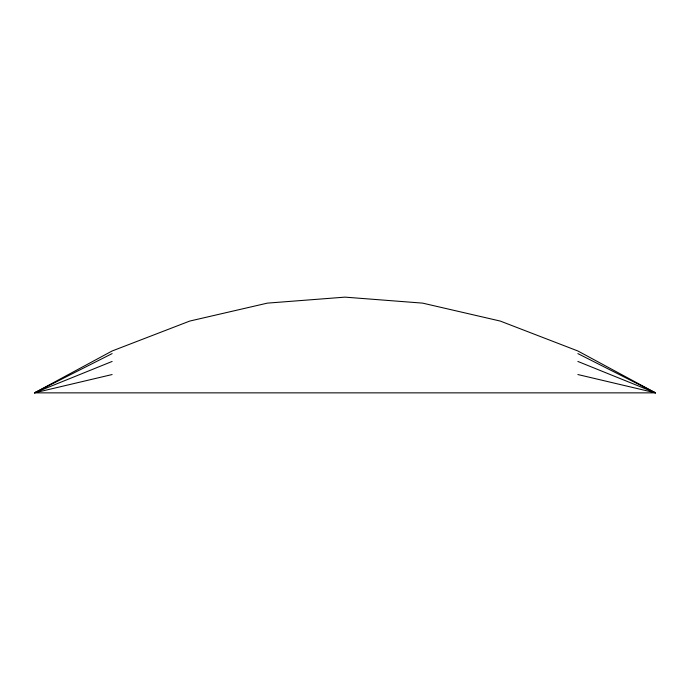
<?xml version="1.0" encoding="UTF-8"?>
<svg xmlns="http://www.w3.org/2000/svg" width="690" height="690" viewBox="0 0 690 690"><rect width="100%" height="100%" fill="white"/><g stroke="black" fill="none" stroke-linecap="round" stroke-linejoin="round"><path stroke-width="1.03" d="M112.125 374.541L34.5 392.86L112.125 350.986L189.75 321.066L267.375 303.126L345 297.14L422.625 303.126L500.25 321.066L577.875 350.986L655.5 392.86L34.5 392.86L112.125 353.599M34.5 392.86L112.125 361.448M577.875 374.541L655.5 392.86L577.875 353.599M577.875 361.448L655.5 392.86"/></g></svg>
